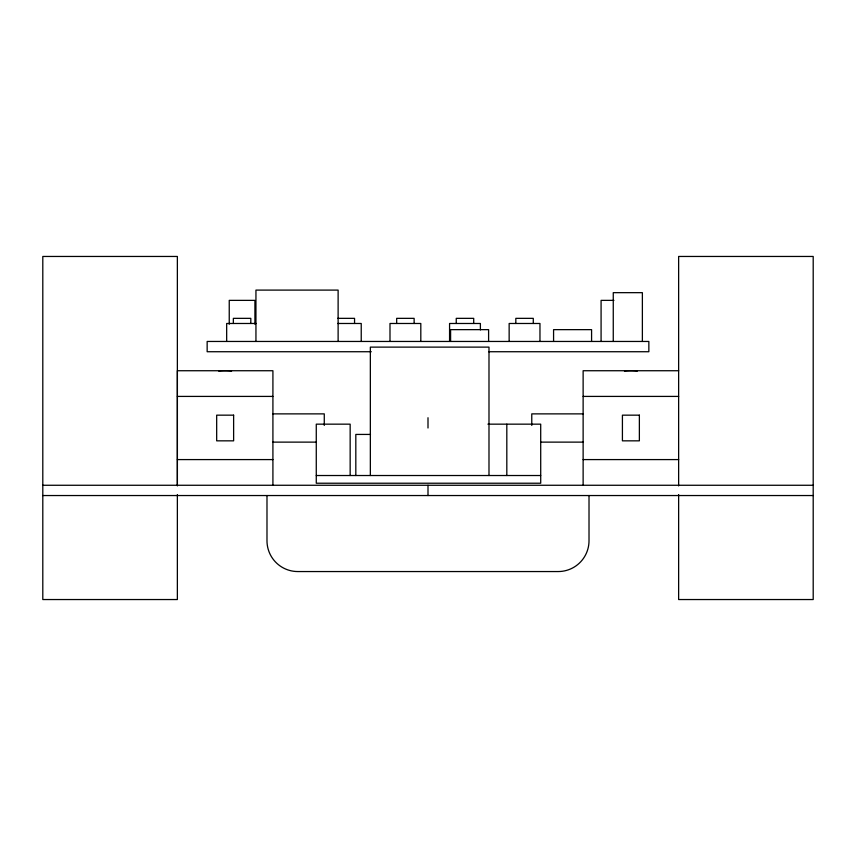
<?xml version="1.0" encoding="UTF-8"?>
<svg xmlns="http://www.w3.org/2000/svg" width="856" height="856" viewBox="0 0 856 856"><rect width="100%" height="100%" fill="white"/><g stroke="black" fill="none" stroke-linecap="round" stroke-linejoin="round"><path stroke-width="1.28" d="M613.923 300.37L601.083 300.37L601.083 341.458M337.639 318.346L354.555 318.346L354.555 323.482M256.201 323.482L226.669 323.482L226.669 341.458M337.639 323.482L361.232 323.482L361.232 341.458M371.29 351.73L207.152 351.73L207.152 341.458L648.848 341.458L648.848 351.73L488.712 351.73M678.658 370.734L583.129 370.734L583.129 485.266M177.385 396.414L272.914 396.414M583.129 396.414L678.658 396.414M272.914 413.876L324.274 413.876L324.274 425.432M583.129 413.876L531.769 413.876L531.769 425.432M487.909 424.159L540.703 424.159L540.714 483.223L316.271 483.223L316.271 424.159L350.158 424.159L350.158 475.519M370.498 434.431L355.818 434.431L355.818 475.519M272.914 442.124L316.378 442.124M540.992 442.124L583.129 442.124M177.385 459.586L272.914 459.586M583.129 459.586L678.658 459.586M316.271 475.519L540.714 475.519M42.8 485.266L813.2 485.266M42.8 495.538L813.2 495.538M678.637 485.919L678.637 256.458L813.2 256.458L813.2 599.542L678.637 599.542L678.637 494.554M642.375 341.458L642.375 292.666L613.26 292.666L613.26 341.458M591.582 341.458L591.582 329.646L553.575 329.646L553.575 341.458M589.014 495.538L589.014 540.735A30.816 30.816 0 0 1 558.198 571.551L297.802 571.551A30.816 30.816 0 0 1 266.986 540.735L266.986 495.538M539.965 341.458L539.965 323.482L509.149 323.482L509.149 341.458M533.288 323.482L533.288 318.346L515.826 318.346L515.826 323.482M506.816 424.159L506.816 475.519M488.99 475.519L488.99 347.119L370.348 347.119L370.348 475.519M488.605 341.458L488.605 329.646L450.598 329.646L450.598 341.458M480.387 329.902L480.387 323.482L449.571 323.482L449.571 341.458M473.71 323.482L473.71 318.346L456.248 318.346L456.248 323.482M428 417.728L428 428M428 485.266L428 495.538M420.81 341.458L420.81 323.482L389.994 323.482L389.994 341.458M414.133 323.482L414.133 318.346L396.67 318.346L396.67 323.482M338.12 341.458L338.12 290.098L255.944 290.098L255.944 341.458M272.914 485.266L272.914 370.734L177.385 370.734L177.385 485.266M254.917 324.231L254.917 300.37L229.237 300.37L229.237 324.231M250.808 323.482L250.808 318.346L233.346 318.346L233.346 323.482M177.363 485.919L177.363 256.458L42.8 256.458L42.8 599.542L177.363 599.542L177.363 494.554M218.729 371.097A57.266 57.266 0 0 1 231.569 371.097M624.473 371.097A57.266 57.266 0 0 1 637.313 371.097M233.624 415.16L216.675 415.16L216.675 440.84L233.624 440.84L233.624 415.16M639.368 415.16L622.419 415.16L622.419 440.84L639.368 440.84L639.368 415.16"/></g></svg>
